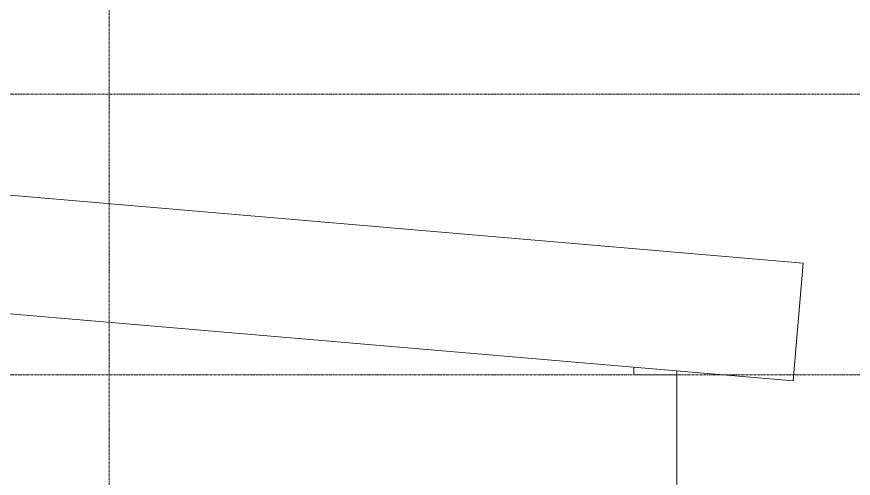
# Model space of a CAD drawing. Header units: inches. Extents: x 22 to 382261, y 22 to 371281.
# Drawn here: x 305442 to 309916, y 119205 to 121671 of the extents above; entities that cross this region are included whole.
import ezdxf

# ---------------------------------------------------------------- set-up
doc = ezdxf.new("R2010")
doc.units = ezdxf.units.IN
doc.header["$MEASUREMENT"] = 0
doc.linetypes.add('Grid Line 1_2_', pattern=[22.225, 12.7, -3.175, 3.175, -3.175])
for name, color, linetype, lineweight in [('A-FLOR-LEVL', 51, 'Continuous', 9), ('I-WALL', 2, 'Continuous', 9), ('Q-CASE', 31, 'Continuous', 9), ('S-GRID', 1, 'Continuous', 9)]:
    doc.layers.add(name, color=color, linetype=linetype, lineweight=lineweight)

# ---------------------------------------------------------------- blocks, each defined once
blk = doc.blocks.new('Casework 3 - Casework 3-482897-Left Side Elevation - Callout 1')
at = {"layer": 'Q-CASE'}
for p, q in [((12195, 7045.7), (-1092.1, 8184.8)), ((-1146, 7555.8), (12141, 6416.7)), ((12195, 7045.7), (12141, 6416.7))]:
    blk.add_line(p, q, dxfattribs=at)

msp = doc.modelspace()

# ---------------------------------------------------------------- linework, layer by layer
at = {"layer": 'A-FLOR-LEVL', "linetype": 'Grid Line 1_2_'}
for p, q in [((274114.5, 121258), (312992.1, 121258)), ((274114.5, 119758), (312992.1, 119758))]:
    msp.add_line(p, q, dxfattribs=at)
at = {"layer": 'I-WALL'}
for p, q in [((308741.6, 119758), (308741.6, 119797.8)), ((308741.6, 119758), (308971.6, 119758)), ((308971.6, 119778), (308971.6, 117680))]:
    msp.add_line(p, q, dxfattribs=at)
at = {"layer": 'S-GRID', "linetype": 'Grid Line 1_2_'}
msp.add_line((305936.6, 112858), (305936.6, 128092.2), dxfattribs=at)

# ---------------------------------------------------------------- block references
at = {"layer": 'Q-CASE'}
msp.add_blockref('Casework 3 - Casework 3-482897-Left Side Elevation - Callout 1', (297452.8, 113308), dxfattribs=at)

doc.saveas('drawing.dxf')
